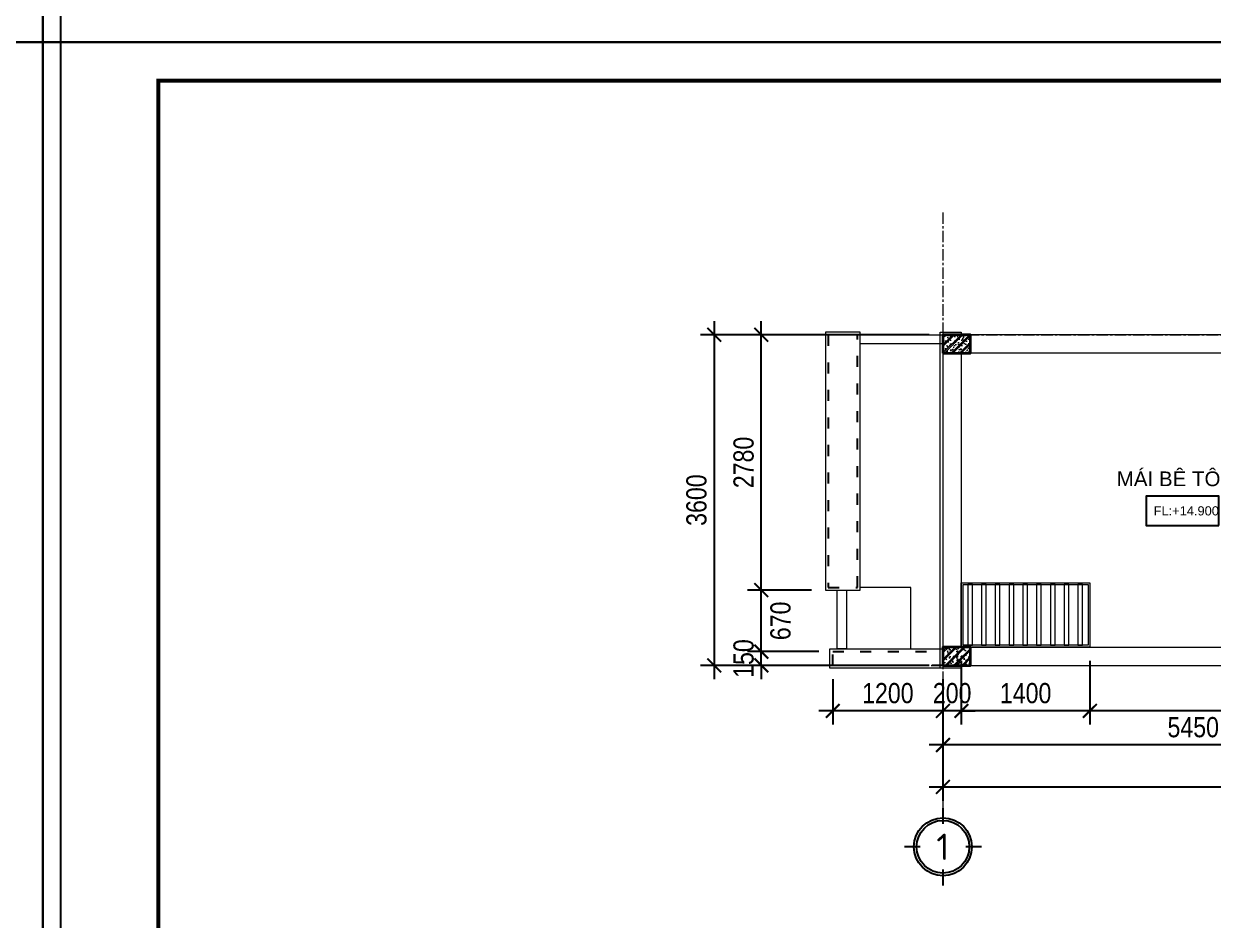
# Model space of a CAD drawing. Header units: inches. Extents: x 236662 to 497023, y -248575 to 81795.
# Drawn here: x 317454 to 330404, y -62869 to -53108 of the extents above; entities that cross this region are included whole.
import ezdxf
from ezdxf.enums import TextEntityAlignment as Align

# ---------------------------------------------------------------- set-up
doc = ezdxf.new("R2010")
doc.units = ezdxf.units.IN
doc.header["$LTSCALE"] = 10
doc.header["$MEASUREMENT"] = 0
doc.linetypes.add('ACAD_ISO03W100', pattern=[30, 12, -18])
doc.linetypes.add('CENTER', pattern=[2, 1.25, -0.25, 0.25, -0.25])
for name, color, linetype in [('01. HP_TEXT', 9, 'Continuous'), ('07. HP_KY HIEU @ 1', 43, 'Continuous'), ('08. HP_DIM', 118, 'Continuous'), ('12. HP_NET KHUAT', 25, 'ACAD_ISO03W100'), ('TEXT', 2, 'Continuous')]:
    doc.layers.add(name, color=color, linetype=linetype)
for name, color, linetype, lineweight in [('02. HP_BE TONG', 1, 'Continuous', 35), ('03. HP_TUONG', 2, 'Continuous', 35), ('05. HP_TRUC', 251, 'CENTER', 5), ('06. HP_THAY 1', 134, 'Continuous', 15), ('06. HP_THAY 2', 147, 'Continuous', 13), ('09_HP_HATCH', 8, 'Continuous', 5)]:
    doc.layers.add(name, color=color, linetype=linetype, lineweight=lineweight)
doc.layers.add('Tpl_Bound', color=1, linetype='Continuous', plot=False)
doc.styles.add('BAOANNOTE', font='arial.ttf', dxfattribs={"width": 0.8})
doc.styles.add('ISOCP50', font='isocpeur.ttf')
doc.styles.add('TEXT (none)', font='arial.ttf')
doc.styles.add('text2', font='VHELVCN.TTF')
doc.dimstyles.new('AL-100', dxfattribs={"dimtxt": 220, "dimasz": 150, "dimexe": 150, "dimexo": 150, "dimgap": 80, "dimtad": 1, "dimdec": 0, "dimzin": 9, "dimtxsty": 'text2', "dimblk": 'ARCHTICK', "dimcen": 1, "dimdle": 150, "dimclrd": 256, "dimclre": 256, "dimclrt": 7, "dimadec": 0, "dimazin": 0, "dimtfac": 1, "dimtdec": 0, "dimtix": 1, "dimtmove": 2, "dimatfit": 3, "dimldrblk": 'ARCHTICK', "dimfxl": 1, "dimtolj": 1, "dimtzin": 0, "dimlwd": -1, "dimlwe": -1, "dimarcsym": 0})

# ---------------------------------------------------------------- blocks, each defined once
blk = doc.blocks.new('KHUNG TEN A-3')
at = {"layer": '02. HP_BE TONG', "color": 1, "const_width": 0.5}
blk.add_lwpolyline([(15, 5), (415, 5), (415, 292), (15, 292)], close=True, dxfattribs=at)
at = {"layer": '06. HP_THAY 1'}
blk.add_lwpolyline([(0, 297), (420, 297), (420, 0), (0, 0)], close=True, dxfattribs=at)
at = {"layer": 'Defpoints'}
blk.add_lwpolyline([(0, 0), (420, 0), (420, 297), (0, 297)], close=True, dxfattribs=at)
blk = doc.blocks.new('grid test1')
at = {"ltscale": 20}
for p, q in [((0, 440), (0, 260)), ((-260, 0), (-440, 0)), ((440, 0), (260, 0)), ((0, -260), (0, -440))]:
    blk.add_line(p, q, dxfattribs=at)
at = {"color": 251, "ltscale": 20, "true_color": 0x636466}
for radius in [330, 300]:
    blk.add_circle((0, 0), radius, dxfattribs=at)
at = {"layer": '01. HP_TEXT', "color": 2, "ltscale": 20, "true_color": 0xf1eb1f, "style": 'ISOCP50'}
blk.add_attdef('GRID', text='', height=300, dxfattribs=at).set_placement((-37, 0), align=Align.MIDDLE_CENTER)
blk = doc.blocks.new('zcsadsdasd3')
at = {"layer": '05. HP_TRUC', "ltscale": 10}
for p, q in [((-15000, 4933), (-15000, -1554)), ((-15930, 3600), (1239, 3600)), ((-15930, 0), (1239, 0))]:
    blk.add_line(p, q, dxfattribs=at)
at = {"layer": '07. HP_KY HIEU @ 1', "ltscale": 20}
ref = blk.add_blockref('grid test1', (-15000, -1975), dxfattribs=dict(at, xscale=0.9555000001564621, yscale=0.9555000001564621, zscale=0.9555000001564621))
ref.add_attrib('GRID', '1', dxfattribs={"layer": 'TEXT', "ltscale": 20, "height": 287, "style": 'ISOCP50'}).set_placement((-15000, -1975), align=Align.MIDDLE_CENTER)
blk = doc.blocks.new('_ArchTick')
at = {"color": 0, "linetype": 'ByBlock', "const_width": 0.15}
blk.add_lwpolyline([(-0.5, -0.5), (0.5, 0.5)], dxfattribs=at)
blk = doc.blocks.new('*D970')
at = {"layer": '08. HP_DIM', "transparency": 16777216}
for p, q in [((324972, -56345), (324972, -60245)), ((327312, -56495), (324822, -56495)), ((327312, -60095), (324822, -60095))]:
    blk.add_line(p, q, dxfattribs=at)
at = {"layer": 'Defpoints', "color": 0, "transparency": 16777216}
for p in [(327462, -56495, 6), (324972, -60095), (327462, -60095, 6)]:
    blk.add_point(p, dxfattribs=at)
at = {"layer": '08. HP_DIM', "transparency": 16777216, "xscale": 150, "yscale": 150, "zscale": 150}
for p, rotation in [((324972, -56495), 90), ((324972, -60095), 270)]:
    blk.add_blockref('_ArchTick', p, dxfattribs=dict(at, rotation=rotation))
at = {"layer": '08. HP_DIM', "color": 7, "transparency": 16777216, "insert": (324779, -58295), "char_height": 220, "attachment_point": 5, "rotation": 90, "style": 'text2'}
blk.add_mtext('\\A1;3600', dxfattribs=at)
blk = doc.blocks.new('*D1316')
at = {"layer": '08. HP_DIM', "transparency": 16777216}
for p, q in [((-15000, -3750), (-15000, -5073)), ((0, -3750), (0, -5073)), ((-15150, -4923), (150, -4923))]:
    blk.add_line(p, q, dxfattribs=at)
at = {"layer": 'Defpoints', "color": 0, "transparency": 16777216}
for p in [(-15000, -3600), (0, -3600), (0, -4923)]:
    blk.add_point(p, dxfattribs=at)
at = {"layer": '08. HP_DIM', "transparency": 16777216, "xscale": 150, "yscale": 150, "zscale": 150, "rotation": 180}
blk.add_blockref('_ArchTick', (-15000, -4923), dxfattribs=at)
at = {"layer": '08. HP_DIM', "transparency": 16777216, "xscale": 150, "yscale": 150, "zscale": 150}
blk.add_blockref('_ArchTick', (0, -4923), dxfattribs=at)
at = {"layer": '08. HP_DIM', "color": 7, "transparency": 16777216, "insert": (-8000, -4731), "char_height": 220, "attachment_point": 5, "style": 'text2'}
blk.add_mtext('\\A1;15000', dxfattribs=at)
blk = doc.blocks.new('COT')
at = {"layer": '09_HP_HATCH'}
h = blk.add_hatch(dxfattribs=at)
h.set_pattern_fill('CHAU-01', color=256, scale=15, pattern_type=2)
h.set_pattern_definition([(50, (-55276.965, -37444.2), (107.58903, -9.41282), [11.25, -123.75]), (355, (-55276.97, -37444.2), (-20.8127, 112.82882), [9, -99]), (100.4514, (-55268, -37444.99), (86.7764, 103.41593), [9.56103, -105.17132]), (46.1842, (-55276.97, -37414.2), (160.08616, -24.82785), [16.875, -185.625]), (96.6356, (-55263.62, -37416.27), (140.1994, 146.11768), [14.34154, -157.75695]), (351.1842, (-55276.97, -37414.2), (140.1993, 146.1178), [13.5, -148.5]), (21, (-55261.965, -37421.7), (89.53606, -60.39283), [11.25, -123.75]), (326, (-55261.97, -37421.7), (36.4973, 108.7725), [9, -99]), (71.4514, (-55254.5, -37426.73), (126.0334, 48.37957), [9.56103, -105.17132]), (37.5, (-55276.965, -37444.2), (1.823978, 49.934078), [0, -97.8, 0, -100.5, 0, -99.375]), (7.5, (-55276.965, -37444.2), (39.46043, 59.161757), [0, -57.3, 0, -95.55, 0, -37.875]), (327.5, (-55310.415, -37444.2), (80.073365, -3.38323), [0, -37.5, 0, -117, 0, -155.25]), (317.5, (-55325.415, -37444.2), (87.477925, 15.01575), [0, -48.75, 0, -77.7, 0, -110.25]), (45, (-55276.965, -37444.2), (-45.07806, 45.07806), []), (45, (-55276.965, -37425.827), (-45.07806, 45.07806), [])])
h.paths.add_polyline_path([(0, -200), (300, -200), (300, 0), (0, 0)])
at = {"layer": '02. HP_BE TONG'}
blk.add_lwpolyline([(0, -200), (300, -200), (300, 0), (0, 0)], close=True, dxfattribs=at)
blk = doc.blocks.new('ádasdwdczxzc')
at = {"layer": '03. HP_TUONG'}
for p in [(-15000, 3600), (-15000, 200)]:
    blk.add_blockref('COT', p, dxfattribs=at)
blk = doc.blocks.new('Level mark - Plan 2')
blk.add_lwpolyline([(12.53, 0.4), (12.53, 3.6), (4.64, 3.6), (4.64, 0.4)], close=True)
at = {"style": 'BAOANNOTE', "flags": 8}
blk.add_attdef('FL%%P0.000', text='', height=2, dxfattribs=at).set_placement((9, 2), align=Align.MIDDLE_CENTER)
blk = doc.blocks.new('*D1320')
at = {"layer": '08. HP_DIM', "transparency": 16777216}
for p, q in [((-15000, -3750), (-15000, -4616)), ((-9550, -3750), (-9550, -4616)), ((-9400, -4466), (-15150, -4466))]:
    blk.add_line(p, q, dxfattribs=at)
at = {"layer": 'Defpoints', "color": 0, "transparency": 16777216}
for p in [(-15000, -3600), (-9550, -3600), (-15000, -4466)]:
    blk.add_point(p, dxfattribs=at)
at = {"layer": '08. HP_DIM', "transparency": 16777216, "xscale": 150, "yscale": 150, "zscale": 150, "rotation": 180}
blk.add_blockref('_ArchTick', (-15000, -4466), dxfattribs=at)
at = {"layer": '08. HP_DIM', "transparency": 16777216, "xscale": 150, "yscale": 150, "zscale": 150}
blk.add_blockref('_ArchTick', (-9550, -4466), dxfattribs=at)
at = {"layer": '08. HP_DIM', "color": 7, "transparency": 16777216, "insert": (-12275, -4274), "char_height": 220, "attachment_point": 5, "style": 'text2'}
blk.add_mtext('\\A1;5450', dxfattribs=at)
blk = doc.blocks.new('*D1131')
at = {"layer": '08. HP_DIM', "transparency": 16777216}
for p, q in [((329062, -60045), (329062, -60740)), ((332912, -60245), (332912, -60740)), ((333062, -60590), (328912, -60590))]:
    blk.add_line(p, q, dxfattribs=at)
at = {"layer": 'Defpoints', "color": 0, "transparency": 16777216}
for p in [(329062, -59895, -319), (332912, -60095, -319), (329062, -60590)]:
    blk.add_point(p, dxfattribs=at)
at = {"layer": '08. HP_DIM', "transparency": 16777216, "xscale": 150, "yscale": 150, "zscale": 150, "rotation": 180}
blk.add_blockref('_ArchTick', (329062, -60590), dxfattribs=at)
at = {"layer": '08. HP_DIM', "transparency": 16777216, "xscale": 150, "yscale": 150, "zscale": 150}
blk.add_blockref('_ArchTick', (332912, -60590), dxfattribs=at)
at = {"layer": '08. HP_DIM', "color": 7, "transparency": 16777216, "insert": (330987, -60398), "char_height": 220, "attachment_point": 5, "style": 'text2'}
blk.add_mtext('\\A1;3850', dxfattribs=at)
blk = doc.blocks.new('*D1132')
at = {"layer": '08. HP_DIM', "transparency": 16777216}
for p, q in [((327662, -60045), (327662, -60740)), ((329062, -60045), (329062, -60740)), ((329212, -60590), (327512, -60590))]:
    blk.add_line(p, q, dxfattribs=at)
at = {"layer": 'Defpoints', "color": 0, "transparency": 16777216}
for p in [(327662, -59895, -319), (329062, -59895, -319), (327662, -60590)]:
    blk.add_point(p, dxfattribs=at)
at = {"layer": '08. HP_DIM', "transparency": 16777216, "xscale": 150, "yscale": 150, "zscale": 150, "rotation": 180}
blk.add_blockref('_ArchTick', (327662, -60590), dxfattribs=at)
at = {"layer": '08. HP_DIM', "transparency": 16777216, "xscale": 150, "yscale": 150, "zscale": 150}
blk.add_blockref('_ArchTick', (329062, -60590), dxfattribs=at)
at = {"layer": '08. HP_DIM', "color": 7, "transparency": 16777216, "insert": (328362, -60398), "char_height": 220, "attachment_point": 5, "style": 'text2'}
blk.add_mtext('\\A1;1400', dxfattribs=at)
blk = doc.blocks.new('*D1133')
at = {"layer": '08. HP_DIM', "transparency": 16777216}
for p, q in [((327662, -60045), (327662, -60740)), ((327462, -60245), (327462, -60740)), ((327462, -60590), (327312, -60590)), ((327662, -60590), (327462, -60590)), ((327662, -60590), (327812, -60590))]:
    blk.add_line(p, q, dxfattribs=at)
at = {"layer": 'Defpoints', "color": 0, "transparency": 16777216}
for p in [(327662, -59895, -319), (327462, -60095, -319), (327462, -60590)]:
    blk.add_point(p, dxfattribs=at)
at = {"layer": '08. HP_DIM', "transparency": 16777216, "xscale": 150, "yscale": 150, "zscale": 150}
blk.add_blockref('_ArchTick', (327462, -60590), dxfattribs=at)
at = {"layer": '08. HP_DIM', "transparency": 16777216, "xscale": 150, "yscale": 150, "zscale": 150, "rotation": 180}
blk.add_blockref('_ArchTick', (327662, -60590), dxfattribs=at)
at = {"layer": '08. HP_DIM', "color": 7, "transparency": 16777216, "insert": (327562, -60398), "char_height": 220, "attachment_point": 5, "style": 'text2'}
blk.add_mtext('\\A1;200', dxfattribs=at)
blk = doc.blocks.new('*D1134')
at = {"layer": '08. HP_DIM', "transparency": 16777216}
for p, q in [((326262, -60245), (326262, -60740)), ((327462, -60245), (327462, -60740)), ((327612, -60590), (326112, -60590))]:
    blk.add_line(p, q, dxfattribs=at)
at = {"layer": 'Defpoints', "color": 0, "transparency": 16777216}
for p in [(326262, -60095, -319), (327462, -60095, -319), (326262, -60590)]:
    blk.add_point(p, dxfattribs=at)
at = {"layer": '08. HP_DIM', "transparency": 16777216, "xscale": 150, "yscale": 150, "zscale": 150, "rotation": 180}
blk.add_blockref('_ArchTick', (326262, -60590), dxfattribs=at)
at = {"layer": '08. HP_DIM', "transparency": 16777216, "xscale": 150, "yscale": 150, "zscale": 150}
blk.add_blockref('_ArchTick', (327462, -60590), dxfattribs=at)
at = {"layer": '08. HP_DIM', "color": 7, "transparency": 16777216, "insert": (326862, -60398), "char_height": 220, "attachment_point": 5, "style": 'text2'}
blk.add_mtext('\\A1;1200', dxfattribs=at)
blk = doc.blocks.new('*D1135')
at = {"layer": '08. HP_DIM', "transparency": 16777216}
for p, q in [((325484, -59945), (325484, -59795)), ((326112, -59945), (325334, -59945)), ((325484, -60095), (325484, -59945)), ((326082, -60095), (325334, -60095)), ((325484, -60095), (325484, -60245))]:
    blk.add_line(p, q, dxfattribs=at)
at = {"layer": 'Defpoints', "color": 0, "transparency": 16777216}
for p in [(325484, -59945), (326262, -59945, -319), (326232, -60095, -319)]:
    blk.add_point(p, dxfattribs=at)
at = {"layer": '08. HP_DIM', "transparency": 16777216, "xscale": 150, "yscale": 150, "zscale": 150}
for p, rotation in [((325484, -59945), 270), ((325484, -60095), 90)]:
    blk.add_blockref('_ArchTick', p, dxfattribs=dict(at, rotation=rotation))
at = {"layer": '08. HP_DIM', "color": 7, "transparency": 16777216, "insert": (325292, -60020), "char_height": 220, "attachment_point": 5, "rotation": 90, "style": 'text2'}
blk.add_mtext('\\A1;150', dxfattribs=at)
blk = doc.blocks.new('*D1136')
at = {"layer": '08. HP_DIM', "transparency": 16777216}
for p, q in [((325484, -60095), (325484, -59125)), ((326032, -59275), (325334, -59275)), ((326112, -59945), (325334, -59945))]:
    blk.add_line(p, q, dxfattribs=at)
at = {"layer": 'Defpoints', "color": 0, "transparency": 16777216}
for p in [(325484, -59275), (326182, -59275, -319), (326262, -59945, -319)]:
    blk.add_point(p, dxfattribs=at)
at = {"layer": '08. HP_DIM', "transparency": 16777216, "xscale": 150, "yscale": 150, "zscale": 150}
for p, rotation in [((325484, -59275), 90), ((325484, -59945), 270)]:
    blk.add_blockref('_ArchTick', p, dxfattribs=dict(at, rotation=rotation))
at = {"layer": '08. HP_DIM', "color": 7, "transparency": 16777216, "insert": (325694, -59610), "char_height": 220, "attachment_point": 5, "rotation": 90, "style": 'text2'}
blk.add_mtext('\\A1;670', dxfattribs=at)
blk = doc.blocks.new('*D1137')
at = {"layer": '08. HP_DIM', "transparency": 16777216}
for p, q in [((325484, -59425), (325484, -56345)), ((326062, -56495), (325334, -56495)), ((326032, -59275), (325334, -59275))]:
    blk.add_line(p, q, dxfattribs=at)
at = {"layer": 'Defpoints', "color": 0, "transparency": 16777216}
for p in [(325484, -56495), (326212, -56495, -319), (326182, -59275, -319)]:
    blk.add_point(p, dxfattribs=at)
at = {"layer": '08. HP_DIM', "transparency": 16777216, "xscale": 150, "yscale": 150, "zscale": 150}
for p, rotation in [((325484, -56495), 90), ((325484, -59275), 270)]:
    blk.add_blockref('_ArchTick', p, dxfattribs=dict(at, rotation=rotation))
at = {"layer": '08. HP_DIM', "color": 7, "transparency": 16777216, "insert": (325292, -57885), "char_height": 220, "attachment_point": 5, "rotation": 90, "style": 'text2'}
blk.add_mtext('\\A1;2780', dxfattribs=at)
blk = doc.blocks.new('mb tang tum')
at = {"layer": '06. HP_THAY 1'}
for points in [[(-14800, -3600), (-14800, -3630), (-15030, -3630), (-15030, 30), (-14800, 30), (-14800, 0)], [(-9600, 0), (-15000, 0), (-15000, -3600), (-9600, -3600)], [(-9600, -200), (-14800, -200), (-14800, -3400), (-9600, -3400)]]:
    blk.add_lwpolyline(points, dxfattribs=at)
for points in [[(-13400, -3400), (-14800, -3400), (-14800, -2700), (-13400, -2700)], [(-13420, -3380), (-14780, -3380), (-14780, -2720), (-13420, -2720)], [(-14730, -3380), (-14680, -3380), (-14680, -2720), (-14730, -2720)], [(-14580, -3380), (-14530, -3380), (-14530, -2720), (-14580, -2720)], [(-14430, -3380), (-14380, -3380), (-14380, -2720), (-14430, -2720)], [(-14280, -3380), (-14230, -3380), (-14230, -2720), (-14280, -2720)], [(-14130, -3380), (-14080, -3380), (-14080, -2720), (-14130, -2720)], [(-13980, -3380), (-13930, -3380), (-13930, -2720), (-13980, -2720)], [(-13830, -3380), (-13780, -3380), (-13780, -2720), (-13830, -2720)], [(-13680, -3380), (-13630, -3380), (-13630, -2720), (-13680, -2720)], [(-13530, -3380), (-13480, -3380), (-13480, -2720), (-13530, -2720)]]:
    blk.add_lwpolyline(points, close=True, dxfattribs=at)
at = {"layer": '06. HP_THAY 2'}
for points in [[(-15900, 30), (-16280, 30), (-16280, -2780), (-15900, -2780)], [(-15900, 0), (-15000, 0), (-15000, -100), (-15900, -100)], [(-16150, -2780), (-16050, -2780), (-16050, -3420), (-16150, -3420)], [(-16230, -3420), (-15000, -3420), (-15000, -3630), (-16230, -3630)]]:
    blk.add_lwpolyline(points, close=True, dxfattribs=at)
blk.add_lwpolyline([(-16050, -2780), (-16050, -3420), (-15350, -3420), (-15350, -2750), (-15900, -2750)], dxfattribs=at)
at = {"layer": '12. HP_NET KHUAT'}
for points in [[(-15930, 0), (-16250, 0), (-16250, -2750), (-15930, -2750)], [(-16200, -3450), (-15000, -3450), (-15000, -3600), (-16200, -3600)]]:
    blk.add_lwpolyline(points, close=True, dxfattribs=at)
ref = blk.add_blockref('Level mark - Plan 2', (-13250.6, -2117.1), dxfattribs=dict(xscale=100, yscale=100, zscale=100))
ref.add_attrib('FL%%P0.000', 'FL:+14.900', dxfattribs={"height": 100, "style": 'BAOANNOTE'}).set_placement((-12350.6, -1917.1), align=Align.MIDDLE_CENTER)
at = {"layer": '08. HP_DIM'}
blk.add_blockref('ádasdwdczxzc', (0, -3600), dxfattribs=at)
at = {"layer": '01. HP_TEXT', "style": 'TEXT (none)'}
blk.add_text('MÁI BÊ TÔNG', height=159.876, dxfattribs=at).set_placement((-13107.6, -1648.3))
at = {"layer": '08. HP_DIM'}
dim = blk.add_linear_dim(base=(0, -4922.9), p1=(-15000, -3600), p2=(0, -3600), dimstyle='AL-100', dxfattribs=at)
dim.commit()
dim.dimension.update_dxf_attribs({"geometry": '*D1316', "text_midpoint": (-8000, -4730.6), "dimtype": 128})
dim = blk.add_linear_dim(base=(-15000, -4466), p1=(-9550, -3600), p2=(-15000, -3600), dimstyle='AL-100', dxfattribs=at)
dim.commit()
dim.dimension.update_dxf_attribs({"geometry": '*D1320', "text_midpoint": (-12275, -4273.6)})

msp = doc.modelspace()

# ---------------------------------------------------------------- linework, layer by layer
at = {"layer": 'Tpl_Bound', "color": 1}
for points in [[(282444.6, -53307.6), (282444.6, -28403.8), (317854, -28403.8), (317854, -53307.6)], [(317662, -53307.6), (317662, -28403.8), (353071.4, -28403.8), (353071.4, -53307.6)], [(282444.6, -78211.3), (282444.6, -53307.6), (317854, -53307.6), (317854, -78211.3)], [(317662, -78211.3), (317662, -53307.6), (353071.4, -53307.6), (353071.4, -78211.3)]]:
    msp.add_lwpolyline(points, close=True, dxfattribs=at)

# ---------------------------------------------------------------- block references
at = {"color": 1, "xscale": 83.85096877510341, "yscale": 83.85096877510341, "zscale": 83.85096877510341}
for p in [(282444.6, -53307.6, 20.6), (317662, -53307.6, 20.6), (282444.6, -78211.3, 30.8), (317662, -78211.3, 30.8)]:
    msp.add_blockref('KHUNG TEN A-3', p, dxfattribs=at)
msp.add_blockref('mb tang tum', (342461.9, -56494.8))
at = {"layer": '08. HP_DIM'}
msp.add_blockref('zcsadsdasd3', (342461.9, -60094.8), dxfattribs=at)

# ---------------------------------------------------------------- dimensions: what is measured, and where the dimension line sits
for base, p1, p2, picture, middle in [((324971.6, -60094.8, -6.3), (327461.9, -56494.8), (327461.9, -60094.8), '*D970', (324779.3, -58294.8, -6.3)), ((325484.2, -56494.8, 318.6), (326181.9, -59274.8), (326211.9, -56494.8), '*D1137', (325291.8, -57884.8, 318.6)), ((325484.2, -59944.8, 318.6), (326231.9, -60094.8), (326261.9, -59944.8), '*D1135', (325291.8, -60019.8, 318.6))]:
    dim = msp.add_linear_dim(base=base, p1=p1, p2=p2, angle=90, dimstyle='AL-100', dxfattribs=at)
    dim.commit()
    dim.dimension.update_dxf_attribs({"geometry": picture, "text_midpoint": middle})
dim = msp.add_linear_dim(base=(325484.2, -59274.8, 318.6), p1=(326261.9, -59944.8), p2=(326181.9, -59274.8), angle=90, dimstyle='AL-100', dxfattribs=at)
dim.commit()
dim.dimension.update_dxf_attribs({"geometry": '*D1136', "text_midpoint": (325693.8, -59609.8, 318.6), "dimtype": 160})
for base, p1, p2, picture, middle in [((327461.9, -60590.5, 318.6), (327661.9, -59894.8), (327461.9, -60094.8), '*D1133', (327561.9, -60398.1, 318.6)), ((327661.9, -60590.5, 318.6), (329061.9, -59894.8), (327661.9, -59894.8), '*D1132', (328361.9, -60398.1, 318.6)), ((329061.9101, -60590.4897, 318.6113), (332912.3818, -60094.8038), (329061.9101, -59894.8038), '*D1131', (330987.146, -60398.143, 318.6113)), ((326261.9, -60590.5, 318.6), (327461.9, -60094.8), (326261.9, -60094.8), '*D1134', (326861.9, -60398.1, 318.6))]:
    dim = msp.add_linear_dim(base=base, p1=p1, p2=p2, dimstyle='AL-100', dxfattribs=at)
    dim.commit()
    dim.dimension.update_dxf_attribs({"geometry": picture, "text_midpoint": middle})

doc.saveas('drawing.dxf')
